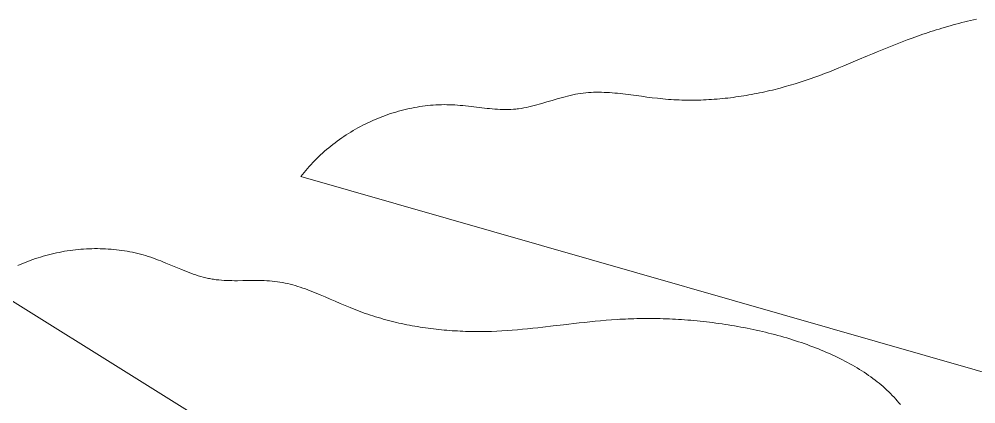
# Model space of a CAD drawing. Header units: inches. Extents: x 0.5 to 31.5, y 7.5 to 12.3.
# Drawn here: x 16.712 to 20.591, y 10.348 to 11.908 of the extents above; entities that cross this region are included whole.
import ezdxf

# ---------------------------------------------------------------- set-up
doc = ezdxf.new("R2010")
doc.units = ezdxf.units.IN
doc.header["$MEASUREMENT"] = 0
doc.layers.add('Layer 1', color=7, linetype='Continuous')

msp = doc.modelspace()

# ---------------------------------------------------------------- linework, layer by layer
at = {"layer": 'Layer 1', "lineweight": 0}
for points in [[(20.5937, 11.9077), (20.5816, 11.905), (20.5695, 11.9022), (20.5575, 11.8993), (20.5456, 11.8964), (20.5337, 11.8935), (20.5219, 11.8904), (20.5101, 11.8873), (20.4985, 11.8842), (20.4869, 11.881), (20.4754, 11.8777), (20.464, 11.8744), (20.4527, 11.871), (20.4414, 11.8676), (20.4303, 11.8641), (20.4192, 11.8606), (20.4082, 11.857), (20.3972, 11.8534), (20.3864, 11.8498), (20.3756, 11.8461), (20.3649, 11.8423), (20.3542, 11.8386), (20.3331, 11.8309), (20.3122, 11.8232), (20.2916, 11.8153), (20.2712, 11.8073), (20.2509, 11.7993), (20.2308, 11.7912), (20.2109, 11.783), (20.1911, 11.7748), (20.1714, 11.7666), (20.1518, 11.7584), (20.1129, 11.7421), (20.0742, 11.7259), (20.0549, 11.7179), (20.0355, 11.7101), (20.0162, 11.7023), (19.9968, 11.6946), (19.9774, 11.6871), (19.9578, 11.6798), (19.9383, 11.6726), (19.9185, 11.6656), (19.8987, 11.6588), (19.8787, 11.6522), (19.8586, 11.6458), (19.8383, 11.6397), (19.8179, 11.6339), (19.7973, 11.6283), (19.7869, 11.6256), (19.7766, 11.6229), (19.7661, 11.6203), (19.7557, 11.6178), (19.7452, 11.6154), (19.7347, 11.6131), (19.7241, 11.6108), (19.7136, 11.6085), (19.703, 11.6064), (19.6923, 11.6043), (19.6817, 11.6023), (19.671, 11.6004), (19.6603, 11.5986), (19.6496, 11.5968), (19.6389, 11.5951), (19.6281, 11.5935), (19.6173, 11.592), (19.6065, 11.5905), (19.5957, 11.5892), (19.5849, 11.5879), (19.574, 11.5867), (19.5631, 11.5856), (19.5523, 11.5846), (19.5414, 11.5836), (19.5305, 11.5828), (19.5195, 11.582), (19.5086, 11.5813), (19.4977, 11.5807), (19.4867, 11.5802), (19.4758, 11.5798), (19.4648, 11.5795), (19.4539, 11.5793), (19.4429, 11.5792), (19.432, 11.5792), (19.421, 11.5792), (19.41, 11.5794), (19.399, 11.5797), (19.3881, 11.58), (19.3771, 11.5805), (19.3661, 11.581), (19.3552, 11.5817), (19.3442, 11.5825), (19.3333, 11.5833), (19.3223, 11.5843), (19.3114, 11.5854), (19.3005, 11.5866), (19.2786, 11.5891), (19.2569, 11.5919), (19.2351, 11.5948), (19.2134, 11.5977), (19.1917, 11.6006), (19.1701, 11.6033), (19.1593, 11.6046), (19.1485, 11.6058), (19.1377, 11.6069), (19.127, 11.6079), (19.1162, 11.6088), (19.1055, 11.6096), (19.0948, 11.6102), (19.0841, 11.6107), (19.0734, 11.611), (19.0627, 11.6112), (19.0521, 11.6111), (19.0414, 11.6109), (19.0308, 11.6105), (19.0202, 11.6098), (19.0096, 11.609), (18.999, 11.6079), (18.9884, 11.6065), (18.9779, 11.6048), (18.9674, 11.603), (18.9569, 11.6008), (18.9464, 11.5985), (18.9359, 11.5959), (18.9254, 11.5933), (18.9149, 11.5904), (18.9045, 11.5875), (18.894, 11.5844), (18.8731, 11.5782), (18.8522, 11.5719), (18.8313, 11.5657), (18.8209, 11.5627), (18.8104, 11.5598), (18.8, 11.557), (18.7895, 11.5544), (18.779, 11.5519), (18.7685, 11.5497), (18.758, 11.5477), (18.7475, 11.5459), (18.7369, 11.5444), (18.7317, 11.5437), (18.7264, 11.5432), (18.7211, 11.5427), (18.7158, 11.5423), (18.7052, 11.5417), (18.6946, 11.5413), (18.684, 11.5412), (18.6733, 11.5414), (18.6627, 11.5417), (18.652, 11.5422), (18.6413, 11.5429), (18.6306, 11.5438), (18.6198, 11.5448), (18.6091, 11.5458), (18.5983, 11.547), (18.5767, 11.5495), (18.5551, 11.5521), (18.5334, 11.5546), (18.5225, 11.5558), (18.5117, 11.5569), (18.5008, 11.5579), (18.4899, 11.5588), (18.4789, 11.5596), (18.468, 11.5602), (18.4571, 11.5606), (18.4461, 11.5608), (18.4352, 11.5609), (18.4242, 11.5607), (18.4132, 11.5604), (18.4022, 11.5598), (18.3913, 11.5591), (18.3803, 11.5583), (18.3694, 11.5572), (18.3584, 11.5559), (18.3475, 11.5545), (18.3366, 11.5529), (18.3257, 11.5512), (18.3148, 11.5492), (18.3039, 11.5471), (18.2931, 11.5449), (18.2823, 11.5424), (18.2715, 11.5398), (18.2608, 11.5371), (18.2501, 11.5341), (18.2394, 11.5311), (18.2288, 11.5278), (18.2182, 11.5244), (18.2077, 11.5209), (18.1972, 11.5171), (18.1868, 11.5133), (18.1764, 11.5093), (18.1661, 11.5051), (18.1558, 11.5008), (18.1456, 11.4963), (18.1355, 11.4917), (18.1255, 11.487), (18.1155, 11.4821), (18.1055, 11.4771), (18.0957, 11.4719), (18.0859, 11.4666), (18.0762, 11.4612), (18.0666, 11.4556), (18.0571, 11.4499), (18.0477, 11.4441), (18.0384, 11.4382), (18.0291, 11.4321), (18.02, 11.4259), (18.0109, 11.4195), (18.002, 11.4131), (17.9931, 11.4065), (17.9844, 11.3998), (17.9757, 11.393), (17.9672, 11.3861), (17.9588, 11.3791), (17.9505, 11.3719), (17.9424, 11.3646), (17.9343, 11.3573), (17.9264, 11.3498), (17.9186, 11.3422), (17.9109, 11.3345), (17.9034, 11.3267), (17.896, 11.3188), (17.8888, 11.3108), (17.8816, 11.3027), (17.8747, 11.2946), (17.8678, 11.2863), (17.8612, 11.2779), (17.8546, 11.2694), (20.974, 10.375)], [(20.2848, 10.3445), (20.2786, 10.3522), (20.2723, 10.3599), (20.2657, 10.3674), (20.259, 10.3748), (20.2521, 10.3822), (20.245, 10.3894), (20.2377, 10.3966), (20.2303, 10.4036), (20.2227, 10.4106), (20.2149, 10.4175), (20.207, 10.4243), (20.1989, 10.431), (20.1907, 10.4377), (20.1823, 10.4442), (20.1737, 10.4507), (20.165, 10.457), (20.1561, 10.4633), (20.1471, 10.4695), (20.138, 10.4756), (20.1287, 10.4816), (20.1193, 10.4875), (20.1098, 10.4933), (20.1001, 10.4991), (20.0903, 10.5047), (20.0804, 10.5103), (20.0703, 10.5158), (20.0601, 10.5212), (20.0499, 10.5265), (20.0395, 10.5317), (20.0289, 10.5369), (20.0183, 10.5419), (20.0076, 10.5469), (19.9968, 10.5518), (19.9858, 10.5566), (19.9748, 10.5613), (19.9637, 10.5659), (19.9525, 10.5705), (19.9412, 10.5749), (19.9298, 10.5793), (19.9183, 10.5836), (19.9068, 10.5878), (19.8952, 10.5919), (19.8835, 10.5959), (19.8717, 10.5999), (19.8598, 10.6038), (19.8479, 10.6075), (19.836, 10.6112), (19.8239, 10.6149), (19.8118, 10.6184), (19.7997, 10.6219), (19.7875, 10.6252), (19.7752, 10.6285), (19.7629, 10.6317), (19.7506, 10.6348), (19.7382, 10.6379), (19.7257, 10.6408), (19.7133, 10.6437), (19.7008, 10.6465), (19.6882, 10.6492), (19.6757, 10.6518), (19.6631, 10.6544), (19.6505, 10.6569), (19.6379, 10.6592), (19.6252, 10.6615), (19.6126, 10.6638), (19.5999, 10.6659), (19.5872, 10.668), (19.5745, 10.67), (19.5618, 10.6719), (19.5491, 10.6737), (19.5365, 10.6754), (19.5238, 10.6771), (19.5111, 10.6787), (19.4984, 10.6802), (19.4858, 10.6816), (19.4731, 10.683), (19.4605, 10.6843), (19.4479, 10.6855), (19.4353, 10.6866), (19.4228, 10.6876), (19.4103, 10.6886), (19.3978, 10.6894), (19.3853, 10.6902), (19.3729, 10.691), (19.3605, 10.6916), (19.3482, 10.6922), (19.3359, 10.6927), (19.3237, 10.6931), (19.3115, 10.6934), (19.2994, 10.6937), (19.2873, 10.6939), (19.2753, 10.694), (19.2633, 10.694), (19.2515, 10.694), (19.2396, 10.6939), (19.2279, 10.6937), (19.2162, 10.6934), (19.2046, 10.6931), (19.193, 10.6927), (19.1815, 10.6922), (19.1701, 10.6917), (19.1587, 10.6911), (19.1474, 10.6905), (19.1361, 10.6898), (19.1137, 10.6883), (19.0915, 10.6866), (19.0694, 10.6847), (19.0476, 10.6827), (19.0259, 10.6805), (19.0044, 10.6783), (18.983, 10.6759), (18.9617, 10.6735), (18.9405, 10.671), (18.9194, 10.6685), (18.8775, 10.6636), (18.8358, 10.6587), (18.8151, 10.6564), (18.7943, 10.6541), (18.7736, 10.652), (18.7528, 10.65), (18.7321, 10.6481), (18.7113, 10.6464), (18.6905, 10.6449), (18.6696, 10.6436), (18.6486, 10.6425), (18.6276, 10.6417), (18.6065, 10.6411), (18.5853, 10.6409), (18.5641, 10.6409), (18.5427, 10.6411), (18.532, 10.6414), (18.5213, 10.6417), (18.5106, 10.6421), (18.4999, 10.6426), (18.4891, 10.6432), (18.4784, 10.6438), (18.4676, 10.6445), (18.4568, 10.6453), (18.446, 10.6461), (18.4353, 10.6471), (18.4245, 10.6481), (18.4137, 10.6492), (18.4029, 10.6504), (18.3921, 10.6516), (18.3813, 10.653), (18.3705, 10.6544), (18.3597, 10.6559), (18.3489, 10.6575), (18.3382, 10.6592), (18.3274, 10.6609), (18.3166, 10.6627), (18.3059, 10.6647), (18.2951, 10.6667), (18.2844, 10.6688), (18.2737, 10.671), (18.263, 10.6732), (18.2523, 10.6756), (18.2416, 10.6781), (18.231, 10.6806), (18.2203, 10.6832), (18.2097, 10.6859), (18.1991, 10.6888), (18.1886, 10.6917), (18.178, 10.6947), (18.1675, 10.6977), (18.157, 10.7009), (18.1465, 10.7042), (18.1361, 10.7076), (18.1257, 10.711), (18.1153, 10.7146), (18.1049, 10.7183), (18.0946, 10.722), (18.0843, 10.7259), (18.0741, 10.7298), (18.0639, 10.7339), (18.0537, 10.738), (18.0334, 10.7465), (18.0132, 10.7552), (17.9931, 10.7639), (17.973, 10.7728), (17.953, 10.7815), (17.933, 10.7901), (17.9229, 10.7943), (17.9129, 10.7984), (17.9028, 10.8024), (17.8928, 10.8063), (17.8827, 10.8101), (17.8726, 10.8138), (17.8625, 10.8174), (17.8523, 10.8208), (17.8421, 10.8241), (17.8319, 10.8272), (17.8217, 10.8301), (17.8114, 10.8328), (17.801, 10.8353), (17.7907, 10.8376), (17.7802, 10.8397), (17.7698, 10.8416), (17.7592, 10.8432), (17.7486, 10.8445), (17.738, 10.8456), (17.7273, 10.8464), (17.7166, 10.8471), (17.7058, 10.8475), (17.695, 10.8478), (17.6841, 10.848), (17.6733, 10.848), (17.6624, 10.848), (17.6406, 10.8477), (17.6187, 10.8474), (17.597, 10.8472), (17.5861, 10.8472), (17.5752, 10.8473), (17.5644, 10.8475), (17.5536, 10.8479), (17.5429, 10.8485), (17.5322, 10.8492), (17.5215, 10.8501), (17.5109, 10.8513), (17.5003, 10.8528), (17.4951, 10.8536), (17.4899, 10.8545), (17.4846, 10.8555), (17.4794, 10.8566), (17.4691, 10.8589), (17.4588, 10.8615), (17.4486, 10.8644), (17.4384, 10.8674), (17.4282, 10.8707), (17.4181, 10.8742), (17.408, 10.8778), (17.3979, 10.8815), (17.3879, 10.8854), (17.3778, 10.8894), (17.3678, 10.8935), (17.3478, 10.9019), (17.3277, 10.9103), (17.3075, 10.9187), (17.2974, 10.9229), (17.2872, 10.927), (17.2771, 10.9309), (17.2668, 10.9348), (17.2565, 10.9385), (17.2462, 10.9421), (17.2358, 10.9455), (17.2253, 10.9488), (17.2148, 10.9518), (17.2042, 10.9547), (17.1936, 10.9574), (17.1829, 10.9599), (17.1721, 10.9623), (17.1613, 10.9644), (17.1505, 10.9664), (17.1397, 10.9682), (17.1288, 10.9699), (17.1178, 10.9714), (17.1069, 10.9727), (17.0959, 10.9738), (17.0849, 10.9748), (17.0738, 10.9756), (17.0628, 10.9762), (17.0517, 10.9767), (17.0406, 10.977), (17.0295, 10.9771), (17.0184, 10.9771), (17.0073, 10.9769), (16.9962, 10.9766), (16.9851, 10.976), (16.974, 10.9754), (16.9629, 10.9745), (16.9519, 10.9735), (16.9408, 10.9724), (16.9297, 10.9711), (16.9187, 10.9696), (16.9077, 10.968), (16.8967, 10.9662), (16.8858, 10.9642), (16.8749, 10.9621), (16.864, 10.9599), (16.8531, 10.9575), (16.8423, 10.9549), (16.8315, 10.9522), (16.8208, 10.9494), (16.8102, 10.9464), (16.7995, 10.9432), (16.789, 10.9399), (16.7785, 10.9365), (16.768, 10.9329), (16.7576, 10.9292), (16.7473, 10.9253), (16.7371, 10.9213), (16.7269, 10.9171), (16.7168, 10.9128), (16.7068, 10.9084)], [(16.5764, 10.8317), (19.3284, 9.1121)]]:
    msp.add_lwpolyline(points, dxfattribs=at)

doc.saveas('drawing.dxf')
